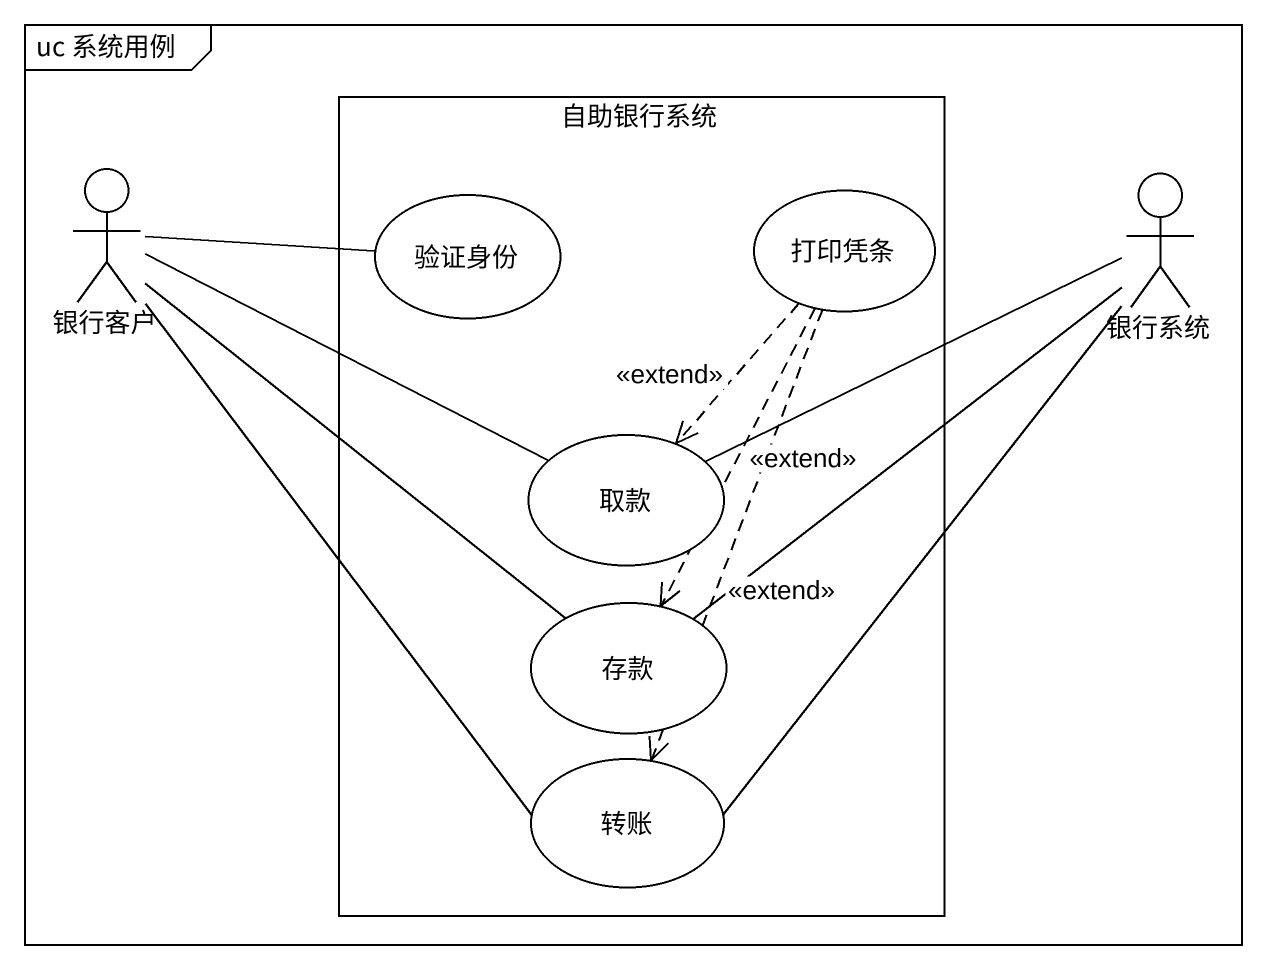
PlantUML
@startuml
mainframe uc 系统用例
actor 银行客户
rectangle 自助银行系统 {
  usecase 验证身份
  usecase 打印凭条
  usecase 取款
  usecase 存款
  usecase 转账
}
actor 银行系统
银行客户 -right- 验证身份
银行客户 -right- 取款
银行客户 -- 存款
银行客户 -- 转账
打印凭条 ..> 取款 : <<extend>>
打印凭条 ..> 存款 : <<extend>>
打印凭条 ..> 转账 : <<extend>>
取款 -right- 银行系统
存款 -up- 银行系统
转账 -up- 银行系统
@enduml
